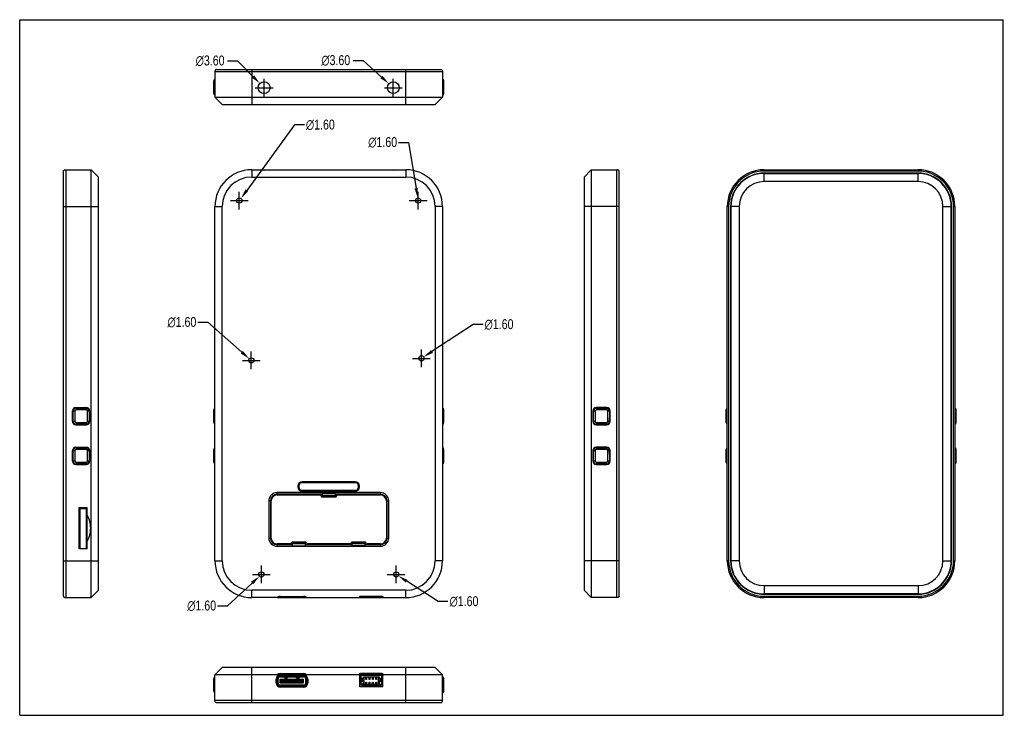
# Model space of a CAD drawing. Header units: millimetres. Extents: x 0 to 297, y 0 to 210.
import ezdxf

# ---------------------------------------------------------------- set-up
doc = ezdxf.new("R2010")
doc.units = ezdxf.units.MM
doc.header["$LTSCALE"] = 16.335
doc.header["$PDMODE"] = 3
doc.header["$PDSIZE"] = 0.3125
doc.layers.get('0').update_dxf_attribs({"linetype": 'CONTINUOUS'})
doc.layers.get('Defpoints').update_dxf_attribs({"linetype": 'CONTINUOUS'})
doc.styles.get("Standard").update_dxf_attribs({"font": 'txt', "width": 0.8})
doc.dimstyles.get("Standard").update_dxf_attribs({"dimtxt": 0.15625, "dimasz": 0.1875, "dimexe": 0.125, "dimexo": 0.0625, "dimtad": 0, "dimtih": 1, "dimtoh": 1, "dimdsep": 46, "dimtxsty": 'STANDARD', "dimblk": '_FILLED', "dimblk1": '_FILLED', "dimblk2": '_FILLED', "dimcen": 0.09, "dimazin": 2, "dimtp": 0.01, "dimtm": 0.01, "dimtfac": 1, "dimtofl": 0, "dimtmove": 0, "dimatfit": 3, "dimldrblk": '_FILLED', "dimfxl": 1, "dimtolj": 1, "dimarcsym": 0})

# ---------------------------------------------------------------- blocks, each defined once
blk = doc.blocks.new('_FILLED')
at = {"color": 0, "linetype": 'ByBlock'}
blk.add_solid([(0, 0), (-1, 0.167), (-1, -0.167)], dxfattribs=at)
blk = doc.blocks.new('*D2')
at = {"color": 3, "lineweight": -2}
for p, q in [((62.72, 197.58), (65.72, 197.58)), ((65.72, 197.58), (70.43, 192.87)), ((73.82, 186.8), (73.82, 192.15)), ((71.15, 189.47), (76.49, 189.47))]:
    blk.add_line(p, q, dxfattribs=at)
at = {"layer": 'Defpoints', "color": 0}
for p in [(72.55, 190.75), (75.09, 188.2)]:
    blk.add_point(p, dxfattribs=at)
at = {"color": 3, "lineweight": -2, "xscale": 3, "yscale": 3, "zscale": 3, "rotation": 314.9658175143572}
blk.add_blockref('_FILLED', (72.55, 190.75), dxfattribs=at)
at = {"color": 3, "insert": (57.5, 197.58), "char_height": 3, "attachment_point": 5}
blk.add_mtext('\\A1;∅3.60', dxfattribs=at)
blk = doc.blocks.new('*D3')
at = {"color": 3, "lineweight": -2}
for p, q in [((100.67, 197.69), (103.67, 197.69)), ((103.67, 197.69), (109.25, 192.68)), ((112.82, 186.8), (112.82, 192.15)), ((110.15, 189.47), (115.49, 189.47))]:
    blk.add_line(p, q, dxfattribs=at)
at = {"layer": 'Defpoints', "color": 0}
for p in [(111.48, 190.68), (114.16, 188.27)]:
    blk.add_point(p, dxfattribs=at)
at = {"color": 3, "lineweight": -2, "xscale": 3, "yscale": 3, "zscale": 3, "rotation": 318.079655481341}
blk.add_blockref('_FILLED', (111.48, 190.68), dxfattribs=at)
at = {"color": 3, "insert": (95.44, 197.69), "char_height": 3, "attachment_point": 5}
blk.add_mtext('\\A1;∅3.60', dxfattribs=at)
blk = doc.blocks.new('*D4')
at = {"color": 3, "lineweight": -2}
for p, q in [((82.96, 178.24), (68.56, 158.47)), ((85.96, 178.24), (82.96, 178.24)), ((66.32, 152.72), (66.32, 158.07)), ((63.65, 155.4), (68.99, 155.4))]:
    blk.add_line(p, q, dxfattribs=at)
at = {"layer": 'Defpoints', "color": 0}
for p in [(65.85, 154.75), (66.79, 156.04)]:
    blk.add_point(p, dxfattribs=at)
at = {"color": 3, "lineweight": -2, "xscale": 3, "yscale": 3, "zscale": 3, "rotation": 233.9258901553688}
blk.add_blockref('_FILLED', (66.79, 156.04), dxfattribs=at)
at = {"color": 3, "insert": (90.79, 178.24), "char_height": 3, "attachment_point": 5}
blk.add_mtext('\\A1;∅1.60', dxfattribs=at)
blk = doc.blocks.new('*D5')
at = {"color": 3, "lineweight": -2}
for p, q in [((114.43, 172.96), (117.43, 172.96)), ((117.43, 172.96), (119.7, 159.15)), ((120.32, 152.72), (120.32, 158.07)), ((117.65, 155.4), (122.99, 155.4))]:
    blk.add_line(p, q, dxfattribs=at)
at = {"layer": 'Defpoints', "color": 0}
for p in [(120.19, 156.18), (120.45, 154.61)]:
    blk.add_point(p, dxfattribs=at)
at = {"color": 3, "lineweight": -2, "xscale": 3, "yscale": 3, "zscale": 3, "rotation": 279.3431122886977}
blk.add_blockref('_FILLED', (120.19, 156.18), dxfattribs=at)
at = {"color": 3, "insert": (109.6, 172.96), "char_height": 3, "attachment_point": 5}
blk.add_mtext('\\A1;∅1.60', dxfattribs=at)
blk = doc.blocks.new('*D6')
at = {"color": 3, "lineweight": -2}
for p, q in [((136.92, 117.99), (124.49, 109.83)), ((139.92, 117.99), (136.92, 117.99)), ((121.32, 105.07), (121.32, 110.41)), ((118.65, 107.74), (123.99, 107.74))]:
    blk.add_line(p, q, dxfattribs=at)
at = {"layer": 'Defpoints', "color": 0}
for p in [(120.65, 107.3), (121.99, 108.18)]:
    blk.add_point(p, dxfattribs=at)
at = {"color": 3, "lineweight": -2, "xscale": 3, "yscale": 3, "zscale": 3, "rotation": 213.3175103337225}
blk.add_blockref('_FILLED', (121.99, 108.18), dxfattribs=at)
at = {"color": 3, "insert": (144.74, 117.99), "char_height": 3, "attachment_point": 5}
blk.add_mtext('\\A1;∅1.60', dxfattribs=at)
blk = doc.blocks.new('*D7')
at = {"color": 3, "lineweight": -2}
for p, q in [((53.79, 118.66), (56.79, 118.66)), ((56.79, 118.66), (67.06, 109.63)), ((67.25, 107.13), (72.59, 107.13)), ((69.92, 104.45), (69.92, 109.8))]:
    blk.add_line(p, q, dxfattribs=at)
at = {"layer": 'Defpoints', "color": 0}
for p in [(69.32, 107.65), (70.52, 106.6)]:
    blk.add_point(p, dxfattribs=at)
at = {"color": 3, "lineweight": -2, "xscale": 3, "yscale": 3, "zscale": 3, "rotation": 318.6932172001994}
blk.add_blockref('_FILLED', (69.32, 107.65), dxfattribs=at)
at = {"color": 3, "insert": (48.97, 118.66), "char_height": 3, "attachment_point": 5}
blk.add_mtext('\\A1;∅1.60', dxfattribs=at)
blk = doc.blocks.new('*D8')
at = {"color": 3, "lineweight": -2}
for p, q in [((113.67, 39.85), (113.67, 45.2)), ((111, 42.53), (116.34, 42.53)), ((126.32, 34.36), (116.86, 40.47)), ((129.32, 34.36), (126.32, 34.36))]:
    blk.add_line(p, q, dxfattribs=at)
at = {"layer": 'Defpoints', "color": 0}
for p in [(113, 42.96), (114.34, 42.09)]:
    blk.add_point(p, dxfattribs=at)
at = {"color": 3, "lineweight": -2, "xscale": 3, "yscale": 3, "zscale": 3, "rotation": 147.1561053110643}
blk.add_blockref('_FILLED', (114.34, 42.09), dxfattribs=at)
at = {"color": 3, "insert": (134.15, 34.36), "char_height": 3, "attachment_point": 5}
blk.add_mtext('\\A1;∅1.60', dxfattribs=at)
blk = doc.blocks.new('*D9')
at = {"color": 3, "lineweight": -2}
for p, q in [((72.97, 39.85), (72.97, 45.2)), ((70.3, 42.53), (75.64, 42.53)), ((62.77, 33.05), (70.19, 39.94)), ((59.77, 33.05), (62.77, 33.05))]:
    blk.add_line(p, q, dxfattribs=at)
at = {"layer": 'Defpoints', "color": 0}
for p in [(72.38, 41.98), (73.56, 43.07)]:
    blk.add_point(p, dxfattribs=at)
at = {"color": 3, "lineweight": -2, "xscale": 3, "yscale": 3, "zscale": 3, "rotation": 42.90157996319874}
blk.add_blockref('_FILLED', (72.38, 41.98), dxfattribs=at)
at = {"color": 3, "insert": (54.94, 33.05), "char_height": 3, "attachment_point": 5}
blk.add_mtext('\\A1;∅1.60', dxfattribs=at)

msp = doc.modelspace()

# ---------------------------------------------------------------- linework, layer by layer
at = {"color": 7, "linetype": 'Continuous'}
for p, q in [((0, 0), (0, 210)), ((0, 210), (297, 210)), ((297, 0), (297, 210)), ((58.969, 194.273), (58.969, 186.573)), ((127.669, 194.273), (58.969, 194.273)), ((59.369, 194.973), (127.269, 194.973)), ((70.069, 194.974), (70.069, 184.373)), ((116.569, 184.373), (116.569, 194.974)), ((127.669, 194.273), (127.669, 186.573)), ((58.619, 187.702), (58.619, 191.545)), ((58.969, 191.123), (58.619, 191.123)), ((128.019, 191.123), (127.669, 191.123)), ((128.019, 187.702), (128.019, 191.545)), ((58.619, 188.123), (58.969, 188.123)), ((127.669, 188.123), (128.019, 188.123)), ((58.969, 186.573), (61.169, 184.373)), ((58.969, 186.573), (73.051, 186.573)), ((61.169, 184.373), (125.469, 184.373)), ((74.587, 186.573), (112.051, 186.573)), ((113.587, 186.573), (127.669, 186.573)), ((127.669, 186.573), (125.469, 184.373)), ((13.188, 35.951), (13.188, 164.301)), ((13.888, 164.701), (13.888, 35.551)), ((13.888, 164.701), (21.588, 164.701)), ((21.588, 35.551), (21.588, 164.701)), ((21.588, 164.701), (23.788, 162.501)), ((70.069, 164.701), (70.069, 162.501)), ((70.069, 164.701), (73.051, 164.701)), ((73.059, 164.701), (112.051, 164.701)), ((112.059, 164.701), (116.569, 164.701)), ((116.569, 164.701), (116.569, 162.501)), ((172.598, 164.701), (170.398, 162.501)), ((172.598, 164.701), (172.598, 35.551)), ((172.598, 164.701), (180.298, 164.701)), ((180.298, 35.551), (180.298, 164.701)), ((180.998, 35.951), (180.998, 164.301)), ((224.765, 164.302), (224.765, 164.702)), ((224.765, 164.701), (271.265, 164.701)), ((271.265, 164.301), (224.765, 164.301)), ((271.265, 163.701), (224.765, 163.701)), ((224.765, 161.101), (224.765, 163.606)), ((271.265, 163.606), (224.765, 163.606)), ((224.765, 163.601), (271.265, 163.601)), ((271.265, 164.302), (271.265, 164.702)), ((271.265, 161.101), (271.265, 163.606)), ((23.788, 37.751), (23.788, 162.501)), ((70.069, 162.501), (116.569, 162.501)), ((170.398, 162.501), (170.398, 37.751)), ((271.265, 161.101), (224.765, 161.101)), ((13.188, 153.601), (23.788, 153.601)), ((58.969, 46.651), (58.969, 153.601)), ((58.969, 153.601), (61.169, 153.601)), ((61.169, 46.651), (61.169, 153.601)), ((125.469, 153.601), (125.469, 46.651)), ((127.669, 153.601), (125.469, 153.601)), ((127.669, 153.601), (127.669, 46.651)), ((180.999, 153.601), (170.398, 153.601)), ((213.665, 46.651), (213.665, 153.601)), ((214.065, 153.601), (213.665, 153.601)), ((214.065, 153.601), (214.065, 46.651)), ((214.665, 153.601), (214.665, 46.651)), ((214.761, 153.601), (214.761, 46.651)), ((217.265, 153.601), (214.761, 153.601)), ((214.765, 46.651), (214.765, 153.601)), ((217.265, 153.601), (217.265, 46.651)), ((278.765, 46.651), (278.765, 153.601)), ((278.765, 153.601), (281.27, 153.601)), ((281.265, 153.601), (281.265, 46.651)), ((281.27, 46.651), (281.27, 153.601)), ((281.365, 46.651), (281.365, 153.601)), ((281.965, 46.651), (281.965, 153.601)), ((281.965, 153.601), (282.366, 153.601)), ((282.365, 153.601), (282.365, 46.651)), ((16.938, 92.901), (20.138, 92.901)), ((18.438, 92.775), (17.038, 92.775)), ((17.038, 92.775), (17.038, 92.223)), ((17.038, 92.723), (20.038, 92.723)), ((20.038, 92.223), (17.038, 92.223)), ((17.138, 92.775), (17.138, 92.901)), ((18.138, 92.901), (18.138, 92.775)), ((18.438, 92.775), (18.438, 92.901)), ((18.438, 92.782), (19.938, 92.782)), ((19.938, 92.901), (19.938, 92.782)), ((20.038, 92.801), (19.938, 92.801)), ((20.038, 92.223), (20.038, 92.801)), ((58.619, 88.38), (58.619, 92.223)), ((128.019, 88.38), (128.019, 92.223)), ((177.248, 92.901), (174.048, 92.901)), ((174.148, 92.801), (174.248, 92.801)), ((174.148, 92.801), (174.148, 92.223)), ((174.148, 92.723), (177.148, 92.723)), ((177.148, 92.223), (174.148, 92.223)), ((174.248, 92.782), (174.248, 92.901)), ((175.748, 92.782), (174.248, 92.782)), ((175.748, 92.775), (175.748, 92.901)), ((175.748, 92.775), (177.148, 92.775)), ((176.048, 92.901), (176.048, 92.775)), ((177.048, 92.775), (177.048, 92.901)), ((177.148, 92.223), (177.148, 92.775)), ((213.315, 88.38), (213.315, 92.223)), ((282.715, 88.38), (282.715, 92.223)), ((15.938, 88.701), (15.938, 91.901)), ((16.049, 89.801), (16.064, 89.801)), ((16.049, 88.272), (16.049, 89.801)), ((16.064, 89.301), (16.049, 89.301)), ((16.617, 91.801), (16.064, 91.801)), ((16.064, 89.301), (16.064, 91.801)), ((16.117, 88.801), (16.117, 91.801)), ((16.617, 91.801), (16.617, 88.801)), ((21.038, 91.801), (20.459, 91.801)), ((20.459, 88.801), (20.459, 91.801)), ((20.959, 91.801), (20.959, 88.801)), ((21.038, 88.801), (21.038, 91.801)), ((21.138, 91.901), (21.138, 88.701)), ((58.969, 91.801), (58.619, 91.801)), ((128.019, 91.801), (127.669, 91.801)), ((173.048, 91.901), (173.048, 88.701)), ((173.727, 91.801), (173.148, 91.801)), ((173.148, 91.801), (173.148, 88.801)), ((173.227, 88.801), (173.227, 91.801)), ((173.727, 91.801), (173.727, 88.801)), ((178.122, 91.801), (177.57, 91.801)), ((177.57, 88.801), (177.57, 91.801)), ((178.069, 91.801), (178.069, 88.801)), ((178.122, 91.801), (178.122, 89.801)), ((178.138, 89.801), (178.122, 89.801)), ((178.138, 88.272), (178.138, 89.801)), ((178.248, 88.701), (178.248, 91.901)), ((213.665, 91.801), (213.315, 91.801)), ((282.715, 91.801), (282.365, 91.801)), ((16.064, 88.801), (16.617, 88.801)), ((16.064, 88.801), (16.064, 88.241)), ((16.738, 87.733), (16.738, 87.875)), ((16.938, 87.701), (20.138, 87.701)), ((17.038, 88.38), (20.038, 88.38)), ((17.038, 88.38), (17.038, 87.828)), ((20.038, 87.88), (17.038, 87.88)), ((18.438, 87.828), (17.038, 87.828)), ((17.138, 87.701), (17.138, 87.828)), ((18.138, 87.828), (18.138, 87.701)), ((18.438, 87.828), (18.438, 87.701)), ((18.438, 87.821), (19.938, 87.821)), ((19.938, 87.821), (19.938, 87.701)), ((20.038, 87.801), (19.938, 87.801)), ((20.038, 87.801), (20.038, 88.38)), ((20.459, 88.801), (21.038, 88.801)), ((58.619, 88.801), (58.969, 88.801)), ((127.669, 88.801), (128.019, 88.801)), ((173.148, 88.801), (173.727, 88.801)), ((174.048, 87.701), (177.248, 87.701)), ((174.148, 88.38), (177.148, 88.38)), ((174.148, 88.38), (174.148, 87.801)), ((177.148, 87.88), (174.148, 87.88)), ((174.148, 87.801), (174.248, 87.801)), ((175.748, 87.821), (174.248, 87.821)), ((174.248, 87.701), (174.248, 87.821)), ((175.748, 87.828), (177.148, 87.828)), ((175.748, 87.701), (175.748, 87.828)), ((176.048, 87.828), (176.048, 87.701)), ((177.048, 87.701), (177.048, 87.828)), ((177.148, 87.828), (177.148, 88.38)), ((177.448, 87.875), (177.448, 87.733)), ((177.57, 88.801), (178.122, 88.801)), ((178.122, 88.241), (178.122, 88.801)), ((213.315, 88.801), (213.665, 88.801)), ((282.365, 88.801), (282.715, 88.801)), ((16.049, 80.331), (16.049, 78.801)), ((16.064, 80.362), (16.064, 79.801)), ((16.738, 80.728), (16.738, 80.87)), ((16.938, 80.901), (20.138, 80.901)), ((18.438, 80.775), (17.038, 80.775)), ((17.038, 80.775), (17.038, 80.223)), ((17.038, 80.723), (20.038, 80.723)), ((20.038, 80.223), (17.038, 80.223)), ((17.138, 80.775), (17.138, 80.901)), ((18.138, 80.901), (18.138, 80.775)), ((18.438, 80.775), (18.438, 80.901)), ((18.438, 80.782), (19.938, 80.782)), ((19.938, 80.901), (19.938, 80.782)), ((20.038, 80.801), (19.938, 80.801)), ((20.038, 80.223), (20.038, 80.801)), ((58.619, 76.38), (58.619, 80.223)), ((128.019, 76.38), (128.019, 80.223)), ((177.248, 80.901), (174.048, 80.901)), ((174.148, 80.801), (174.248, 80.801)), ((174.148, 80.801), (174.148, 80.223)), ((174.148, 80.723), (177.148, 80.723)), ((177.148, 80.223), (174.148, 80.223)), ((174.248, 80.782), (174.248, 80.901)), ((175.748, 80.782), (174.248, 80.782)), ((175.748, 80.775), (175.748, 80.901)), ((175.748, 80.775), (177.148, 80.775)), ((176.048, 80.901), (176.048, 80.775)), ((177.048, 80.775), (177.048, 80.901)), ((177.148, 80.223), (177.148, 80.775)), ((177.448, 80.87), (177.448, 80.728)), ((178.122, 79.801), (178.122, 80.362)), ((178.138, 78.801), (178.138, 80.331)), ((213.315, 76.38), (213.315, 80.223)), ((282.715, 76.38), (282.715, 80.223)), ((15.938, 76.701), (15.938, 79.901)), ((16.049, 78.801), (16.064, 78.801)), ((16.617, 79.801), (16.064, 79.801)), ((16.064, 76.801), (16.064, 78.801)), ((16.117, 76.801), (16.117, 79.801)), ((16.617, 79.801), (16.617, 76.801)), ((21.038, 79.801), (20.459, 79.801)), ((20.459, 76.801), (20.459, 79.801)), ((20.959, 79.801), (20.959, 76.801)), ((21.138, 79.955), (21.018, 79.955)), ((21.038, 76.801), (21.038, 79.801)), ((21.138, 79.901), (21.138, 76.701)), ((58.969, 79.801), (58.619, 79.801)), ((128.019, 79.801), (127.669, 79.801)), ((173.048, 79.955), (173.169, 79.955)), ((173.048, 79.901), (173.048, 76.701)), ((173.727, 79.801), (173.148, 79.801)), ((173.148, 79.801), (173.148, 76.801)), ((173.227, 76.801), (173.227, 79.801)), ((173.727, 79.801), (173.727, 76.801)), ((178.122, 79.801), (177.57, 79.801)), ((177.57, 76.801), (177.57, 79.801)), ((178.069, 79.801), (178.069, 76.801)), ((178.122, 79.301), (178.138, 79.301)), ((178.122, 79.301), (178.122, 76.801)), ((178.138, 78.801), (178.122, 78.801)), ((178.248, 76.701), (178.248, 79.901)), ((213.665, 79.801), (213.315, 79.801)), ((282.715, 79.801), (282.365, 79.801)), ((16.064, 76.801), (16.617, 76.801)), ((16.938, 75.701), (20.138, 75.701)), ((17.038, 76.38), (20.038, 76.38)), ((17.038, 76.38), (17.038, 75.828)), ((20.038, 75.88), (17.038, 75.88)), ((18.438, 75.828), (17.038, 75.828)), ((17.138, 75.701), (17.138, 75.828)), ((18.138, 75.828), (18.138, 75.701)), ((18.438, 75.828), (18.438, 75.701)), ((18.438, 75.821), (19.938, 75.821)), ((19.938, 75.821), (19.938, 75.701)), ((20.038, 75.801), (19.938, 75.801)), ((20.038, 75.801), (20.038, 76.38)), ((20.459, 76.801), (21.038, 76.801)), ((58.619, 76.801), (58.969, 76.801)), ((127.669, 76.801), (128.019, 76.801)), ((173.148, 76.801), (173.727, 76.801)), ((174.048, 75.701), (177.248, 75.701)), ((174.148, 76.38), (177.148, 76.38)), ((174.148, 76.38), (174.148, 75.801)), ((177.148, 75.88), (174.148, 75.88)), ((174.148, 75.801), (174.248, 75.801)), ((175.748, 75.821), (174.248, 75.821)), ((174.248, 75.701), (174.248, 75.821)), ((175.748, 75.828), (177.148, 75.828)), ((175.748, 75.701), (175.748, 75.828)), ((176.048, 75.828), (176.048, 75.701)), ((177.048, 75.701), (177.048, 75.828)), ((177.148, 75.828), (177.148, 76.38)), ((177.57, 76.801), (178.122, 76.801)), ((213.315, 76.801), (213.665, 76.801)), ((282.365, 76.801), (282.715, 76.801)), ((84.319, 69.226), (84.019, 69.226)), ((84.019, 69.226), (84.019, 68.926)), ((84.319, 68.926), (84.019, 68.926)), ((84.319, 69.226), (84.319, 68.926)), ((101.319, 70.526), (85.319, 70.526)), ((85.319, 70.226), (85.319, 70.526)), ((101.319, 70.226), (85.319, 70.226)), ((101.319, 70.226), (101.319, 70.526)), ((102.319, 69.226), (102.619, 69.226)), ((102.319, 68.926), (102.319, 69.226)), ((102.319, 68.926), (102.619, 68.926)), ((102.619, 68.926), (102.619, 69.226)), ((108.919, 67.226), (77.719, 67.226)), ((77.719, 66.726), (77.719, 67.226)), ((91.319, 66.726), (77.719, 66.726)), ((91.319, 66.627), (77.719, 66.627)), ((77.719, 66.526), (90.769, 66.526)), ((79.319, 66.627), (79.319, 66.726)), ((85.319, 67.926), (101.319, 67.926)), ((85.319, 67.926), (85.319, 67.626)), ((85.319, 67.626), (101.319, 67.626)), ((91.019, 66.276), (91.019, 66.176)), ((91.269, 65.926), (95.369, 65.926)), ((91.319, 66.993), (95.319, 66.993)), ((91.319, 66.993), (91.319, 66.226)), ((91.319, 66.371), (95.319, 66.371)), ((95.319, 66.226), (91.319, 66.226)), ((95.319, 66.226), (95.319, 66.993)), ((108.919, 66.726), (95.319, 66.726)), ((108.919, 66.627), (95.319, 66.627)), ((95.619, 66.176), (95.619, 66.276)), ((95.869, 66.526), (108.919, 66.526)), ((101.319, 67.926), (101.319, 67.626)), ((107.319, 66.627), (107.319, 66.726)), ((108.919, 66.726), (108.919, 67.226)), ((17.938, 62.729), (20.338, 62.729)), ((17.938, 50.229), (17.938, 62.729)), ((18.138, 62.729), (18.138, 50.229)), ((18.138, 62.429), (20.138, 62.429)), ((20.138, 50.229), (20.138, 62.429)), ((20.338, 50.229), (20.338, 62.729)), ((75.719, 64.726), (75.219, 64.726)), ((75.219, 64.726), (75.219, 53.526)), ((75.719, 64.726), (75.719, 53.526)), ((75.819, 64.727), (75.819, 53.527)), ((75.919, 53.526), (75.919, 64.726)), ((110.719, 64.726), (110.719, 53.526)), ((110.819, 53.527), (110.819, 64.727)), ((110.919, 64.726), (111.419, 64.726)), ((110.919, 53.526), (110.919, 64.726)), ((111.419, 53.526), (111.419, 64.726)), ((20.338, 60.343), (20.138, 60.343)), ((20.338, 60.126), (20.138, 60.126)), ((20.338, 59.426), (20.138, 59.426)), ((20.338, 55.126), (20.138, 55.126)), ((20.338, 54.426), (20.138, 54.426)), ((75.719, 53.526), (75.219, 53.526)), ((110.919, 53.526), (111.419, 53.526)), ((81.769, 51.726), (77.719, 51.726)), ((77.719, 51.627), (82.319, 51.627)), ((77.719, 51.526), (82.319, 51.526)), ((77.719, 51.526), (77.719, 51.026)), ((77.719, 51.026), (108.919, 51.026)), ((86.369, 52.226), (82.269, 52.226)), ((86.319, 51.926), (82.319, 51.926)), ((82.319, 51.926), (82.319, 51.194)), ((86.319, 51.753), (82.319, 51.753)), ((82.319, 51.194), (86.319, 51.194)), ((86.319, 51.194), (86.319, 51.926)), ((86.319, 51.627), (100.319, 51.627)), ((86.319, 51.526), (100.319, 51.526)), ((99.769, 51.726), (86.869, 51.726)), ((104.369, 52.226), (100.269, 52.226)), ((104.319, 51.926), (100.319, 51.926)), ((100.319, 51.926), (100.319, 51.194)), ((104.319, 51.753), (100.319, 51.753)), ((104.319, 51.194), (100.319, 51.194)), ((104.319, 51.194), (104.319, 51.926)), ((104.319, 51.627), (108.919, 51.627)), ((104.319, 51.526), (108.919, 51.526)), ((108.919, 51.726), (104.869, 51.726)), ((108.919, 51.526), (108.919, 51.026)), ((20.338, 50.229), (17.938, 50.229)), ((13.188, 46.651), (23.788, 46.651)), ((58.969, 46.651), (61.169, 46.651)), ((127.669, 46.651), (125.469, 46.651)), ((180.999, 46.651), (170.398, 46.651)), ((214.065, 46.651), (213.665, 46.651)), ((217.265, 46.651), (214.761, 46.651)), ((278.765, 46.651), (281.27, 46.651)), ((281.965, 46.651), (282.366, 46.651)), ((216.935, 40.504), (216.935, 40.272)), ((216.936, 40.272), (216.998, 40.272)), ((224.765, 39.151), (271.265, 39.151)), ((224.765, 39.151), (224.765, 36.647)), ((271.265, 39.151), (271.265, 36.647)), ((278.904, 40.272), (279.095, 40.272)), ((279.095, 40.272), (279.095, 40.348)), ((21.588, 35.551), (23.788, 37.751)), ((116.569, 37.751), (70.069, 37.751)), ((70.069, 35.551), (70.069, 37.751)), ((78.719, 35.903), (85.669, 35.903)), ((78.719, 35.903), (78.719, 35.551)), ((78.719, 35.844), (85.669, 35.844)), ((85.669, 35.844), (85.669, 35.903)), ((85.669, 35.551), (85.669, 35.844)), ((102.669, 35.635), (102.676, 35.688)), ((109.419, 35.893), (102.869, 35.893)), ((102.869, 35.834), (102.869, 35.893)), ((102.869, 35.834), (109.419, 35.834)), ((109.419, 35.834), (109.419, 35.893)), ((116.569, 35.551), (116.569, 37.751)), ((172.598, 35.551), (170.398, 37.751)), ((271.265, 36.651), (224.765, 36.651)), ((224.765, 36.647), (271.265, 36.647)), ((224.765, 36.551), (271.265, 36.551)), ((224.765, 35.951), (271.265, 35.951)), ((224.765, 35.951), (224.765, 35.551)), ((271.265, 35.951), (271.265, 35.551)), ((13.888, 35.551), (21.588, 35.551)), ((77.897, 35.551), (70.069, 35.551)), ((77.954, 35.551), (86.434, 35.551)), ((86.491, 35.551), (116.569, 35.551)), ((102.669, 35.551), (102.669, 35.634)), ((109.619, 35.635), (109.619, 35.551)), ((180.298, 35.551), (172.598, 35.551)), ((271.265, 35.551), (224.765, 35.551)), ((58.969, 12.24), (61.169, 14.44)), ((58.969, 4.54), (58.969, 12.24)), ((77.754, 12.24), (58.969, 12.24)), ((125.469, 14.44), (61.169, 14.44)), ((70.069, 3.839), (70.069, 14.44)), ((78.719, 12.591), (78.719, 12.25)), ((78.719, 12.591), (85.669, 12.591)), ((85.669, 12.25), (78.719, 12.25)), ((78.719, 11.95), (78.719, 11.9)), ((85.669, 11.95), (78.719, 11.95)), ((78.719, 11.9), (85.669, 11.9)), ((85.669, 12.25), (85.669, 12.591)), ((85.669, 11.9), (85.669, 11.95)), ((102.473, 12.24), (86.634, 12.24)), ((102.669, 8.59), (102.669, 12.04)), ((109.419, 12.581), (102.869, 12.581)), ((102.869, 12.24), (102.869, 12.581)), ((109.419, 12.24), (102.869, 12.24)), ((109.319, 11.99), (102.969, 11.99)), ((102.969, 11.99), (102.969, 9.29)), ((108.919, 11.99), (108.919, 12.24)), ((109.319, 9.29), (109.319, 11.99)), ((109.419, 12.24), (109.419, 12.581)), ((109.619, 8.59), (109.619, 12.017)), ((127.669, 12.24), (109.815, 12.24)), ((116.569, 3.839), (116.569, 14.44)), ((127.669, 12.24), (125.469, 14.44)), ((127.669, 4.54), (127.669, 12.24)), ((58.619, 7.268), (58.619, 11.111)), ((58.969, 10.69), (58.619, 10.69)), ((77.419, 9.79), (77.419, 10.95)), ((77.719, 10.79), (77.419, 10.79)), ((77.525, 11.44), (77.719, 11.44)), ((77.719, 8.974), (77.719, 11.771)), ((78.005, 11.65), (77.719, 11.65)), ((77.769, 10.95), (77.719, 10.95)), ((77.719, 9.79), (77.769, 9.79)), ((77.769, 9.79), (77.769, 10.95)), ((77.969, 10.95), (77.969, 9.79)), ((78.019, 10.95), (77.969, 10.95)), ((77.969, 9.79), (78.019, 9.79)), ((78.019, 9.79), (78.019, 10.95)), ((78.019, 8.79), (78.019, 9.077)), ((78.644, 9.82), (78.644, 10.92)), ((78.644, 10.92), (85.744, 10.92)), ((78.644, 9.82), (85.744, 9.82)), ((78.719, 11.7), (78.719, 11.65)), ((85.669, 11.7), (78.719, 11.7)), ((78.719, 11.65), (85.669, 11.65)), ((78.719, 9.09), (78.719, 9.04)), ((85.669, 9.09), (78.719, 9.09)), ((78.719, 9.04), (85.669, 9.04)), ((78.844, 10.72), (78.844, 10.02)), ((78.844, 10.72), (85.544, 10.72)), ((78.844, 10.02), (85.544, 10.02)), ((78.944, 10.92), (78.944, 10.72)), ((79.144, 10.72), (78.944, 10.92)), ((78.944, 10.02), (78.944, 9.82)), ((78.944, 9.82), (79.144, 10.02)), ((79.058, 10.72), (79.065, 10.704)), ((79.065, 10.036), (79.058, 10.02)), ((79.065, 10.704), (79.065, 10.036)), ((79.065, 10.704), (79.344, 10.592)), ((79.344, 10.147), (79.065, 10.036)), ((79.344, 10.52), (79.344, 10.72)), ((79.344, 10.52), (85.044, 10.52)), ((79.344, 10.02), (79.344, 10.22)), ((79.344, 10.22), (85.044, 10.22)), ((79.394, 10.72), (79.394, 10.62)), ((79.394, 10.62), (79.694, 10.62)), ((79.394, 10.12), (79.394, 10.02)), ((79.694, 10.12), (79.394, 10.12)), ((79.525, 10.22), (79.525, 10.52)), ((79.694, 10.72), (79.694, 10.62)), ((79.694, 10.02), (79.694, 10.12)), ((79.744, 10.72), (79.744, 10.52)), ((79.744, 10.22), (79.744, 10.02)), ((79.81, 11.638), (80.026, 11.327)), ((80.978, 11.638), (79.81, 11.638)), ((80.026, 11.327), (80.762, 11.327)), ((80.726, 11.302), (80.062, 11.302)), ((80.762, 11.327), (80.978, 11.638)), ((80.794, 10.52), (80.794, 10.72)), ((80.794, 10.02), (80.794, 10.22)), ((80.844, 10.72), (80.844, 10.62)), ((80.844, 10.62), (81.144, 10.62)), ((80.844, 10.12), (80.844, 10.02)), ((81.144, 10.12), (80.844, 10.12)), ((81.144, 10.72), (81.144, 10.62)), ((81.144, 10.02), (81.144, 10.12)), ((81.194, 10.72), (81.194, 10.52)), ((81.194, 10.22), (81.194, 10.02)), ((81.244, 10.52), (81.244, 10.72)), ((81.244, 10.02), (81.244, 10.22)), ((81.294, 10.72), (81.294, 10.62)), ((81.294, 10.62), (81.594, 10.62)), ((81.294, 10.12), (81.294, 10.02)), ((81.594, 10.12), (81.294, 10.12)), ((81.594, 10.72), (81.594, 10.62)), ((81.594, 10.02), (81.594, 10.12)), ((81.644, 10.72), (81.644, 10.52)), ((81.644, 10.22), (81.644, 10.02)), ((81.694, 10.52), (81.694, 10.72)), ((81.694, 10.02), (81.694, 10.22)), ((81.744, 10.72), (81.744, 10.62)), ((81.744, 10.62), (82.044, 10.62)), ((81.744, 10.12), (81.744, 10.02)), ((82.044, 10.12), (81.744, 10.12)), ((82.044, 10.72), (82.044, 10.62)), ((82.044, 10.02), (82.044, 10.12)), ((82.094, 10.72), (82.094, 10.52)), ((82.094, 10.22), (82.094, 10.02)), ((82.294, 10.52), (82.294, 10.72)), ((82.294, 10.02), (82.294, 10.22)), ((82.344, 10.72), (82.344, 10.62)), ((82.644, 10.62), (82.344, 10.62)), ((82.344, 10.12), (82.344, 10.02)), ((82.644, 10.12), (82.344, 10.12)), ((82.644, 10.72), (82.644, 10.62)), ((82.644, 10.02), (82.644, 10.12)), ((82.694, 10.72), (82.694, 10.52)), ((82.694, 10.22), (82.694, 10.02)), ((82.744, 10.52), (82.744, 10.72)), ((82.744, 10.02), (82.744, 10.22)), ((82.794, 10.72), (82.794, 10.62)), ((83.094, 10.62), (82.794, 10.62)), ((82.794, 10.12), (82.794, 10.02)), ((83.094, 10.12), (82.794, 10.12)), ((83.094, 10.72), (83.094, 10.62)), ((83.094, 10.02), (83.094, 10.12)), ((83.144, 10.72), (83.144, 10.52)), ((83.144, 10.22), (83.144, 10.02)), ((83.194, 10.52), (83.194, 10.72)), ((83.194, 10.02), (83.194, 10.22)), ((83.244, 10.72), (83.244, 10.62)), ((83.544, 10.62), (83.244, 10.62)), ((83.244, 10.12), (83.244, 10.02)), ((83.544, 10.12), (83.244, 10.12)), ((83.41, 11.638), (83.626, 11.327)), ((84.578, 11.638), (83.41, 11.638)), ((83.544, 10.72), (83.544, 10.62)), ((83.544, 10.02), (83.544, 10.12)), ((83.594, 10.72), (83.594, 10.52)), ((83.594, 10.22), (83.594, 10.02)), ((83.626, 11.327), (84.362, 11.327)), ((84.326, 11.302), (83.662, 11.302)), ((84.362, 11.327), (84.578, 11.638)), ((84.644, 10.52), (84.644, 10.72)), ((84.644, 10.02), (84.644, 10.22)), ((84.694, 10.72), (84.694, 10.62)), ((84.994, 10.62), (84.694, 10.62)), ((84.694, 10.12), (84.694, 10.02)), ((84.994, 10.12), (84.694, 10.12)), ((84.863, 10.22), (84.863, 10.52)), ((84.994, 10.72), (84.994, 10.62)), ((84.994, 10.02), (84.994, 10.12)), ((85.044, 10.72), (85.044, 10.52)), ((85.323, 10.704), (85.044, 10.592)), ((85.044, 10.02), (85.044, 10.22)), ((85.044, 10.147), (85.323, 10.036)), ((85.244, 10.72), (85.444, 10.92)), ((85.444, 9.82), (85.244, 10.02)), ((85.33, 10.72), (85.323, 10.704)), ((85.323, 10.704), (85.323, 10.036)), ((85.323, 10.036), (85.33, 10.02)), ((85.444, 10.92), (85.444, 10.72)), ((85.444, 10.02), (85.444, 9.82)), ((85.544, 10.72), (85.544, 10.02)), ((85.669, 11.65), (85.669, 11.7)), ((85.669, 9.04), (85.669, 9.09)), ((85.744, 9.82), (85.744, 10.92)), ((86.369, 10.95), (86.369, 9.79)), ((86.419, 10.95), (86.369, 10.95)), ((86.369, 9.79), (86.419, 9.79)), ((86.369, 8.79), (86.369, 9.077)), ((86.669, 11.65), (86.383, 11.65)), ((86.419, 9.79), (86.419, 10.95)), ((86.619, 10.95), (86.619, 9.79)), ((86.669, 10.95), (86.619, 10.95)), ((86.619, 9.79), (86.669, 9.79)), ((86.669, 8.974), (86.669, 11.65)), ((86.669, 11.44), (86.863, 11.44)), ((86.669, 11.39), (86.819, 11.39)), ((86.819, 11.39), (86.819, 11.44)), ((86.969, 10.95), (86.969, 9.79)), ((102.669, 11.44), (102.969, 11.44)), ((103.269, 9.29), (102.969, 9.29)), ((103.269, 11.205), (103.769, 11.205)), ((103.419, 11.055), (103.269, 11.205)), ((103.269, 10.235), (103.269, 11.205)), ((103.419, 10.385), (103.269, 10.235)), ((103.769, 10.235), (103.269, 10.235)), ((103.469, 9.44), (103.269, 9.44)), ((103.269, 9.44), (103.269, 8.79)), ((103.919, 11.055), (103.419, 11.055)), ((103.419, 11.055), (103.419, 10.385)), ((103.419, 10.385), (103.919, 10.385)), ((103.469, 8.79), (103.469, 9.44)), ((103.769, 11.665), (108.519, 11.665)), ((103.769, 11.665), (103.919, 11.515)), ((103.769, 11.205), (103.769, 11.665)), ((103.769, 11.205), (103.919, 11.055)), ((103.919, 10.385), (103.769, 10.235)), ((103.769, 9.215), (103.769, 10.235)), ((103.919, 9.365), (103.769, 9.215)), ((108.519, 9.215), (103.769, 9.215)), ((108.369, 11.515), (103.919, 11.515)), ((103.919, 11.515), (103.919, 9.365)), ((103.919, 9.365), (108.369, 9.365)), ((104.544, 11.34), (104.744, 11.34)), ((104.544, 10.84), (104.544, 11.34)), ((104.544, 11.34), (104.597, 11.167)), ((104.597, 11.013), (104.544, 10.84)), ((104.744, 10.84), (104.544, 10.84)), ((104.544, 9.965), (104.744, 9.965)), ((104.597, 9.912), (104.544, 9.965)), ((104.544, 9.615), (104.544, 9.965)), ((104.597, 9.668), (104.544, 9.615)), ((104.744, 9.615), (104.544, 9.615)), ((104.691, 11.167), (104.597, 11.167)), ((104.597, 11.167), (104.597, 11.013)), ((104.597, 11.013), (104.691, 11.013)), ((104.691, 9.912), (104.597, 9.912)), ((104.597, 9.912), (104.597, 9.668)), ((104.597, 9.668), (104.691, 9.668)), ((104.691, 11.167), (104.744, 11.34)), ((104.691, 11.013), (104.691, 11.167)), ((104.744, 10.84), (104.691, 11.013)), ((104.744, 9.965), (104.691, 9.912)), ((104.691, 9.668), (104.691, 9.912)), ((104.744, 9.615), (104.691, 9.668)), ((104.744, 11.34), (104.744, 10.84)), ((104.744, 9.965), (104.744, 9.615)), ((105.544, 11.34), (105.744, 11.34)), ((105.544, 10.84), (105.544, 11.34)), ((105.544, 11.34), (105.597, 11.167)), ((105.597, 11.013), (105.544, 10.84)), ((105.744, 10.84), (105.544, 10.84)), ((105.544, 9.965), (105.744, 9.965)), ((105.597, 9.912), (105.544, 9.965)), ((105.544, 9.615), (105.544, 9.965)), ((105.597, 9.668), (105.544, 9.615)), ((105.744, 9.615), (105.544, 9.615)), ((105.691, 11.167), (105.597, 11.167)), ((105.597, 11.167), (105.597, 11.013)), ((105.597, 11.013), (105.691, 11.013)), ((105.691, 9.912), (105.597, 9.912)), ((105.597, 9.912), (105.597, 9.668)), ((105.597, 9.668), (105.691, 9.668)), ((105.691, 11.167), (105.744, 11.34)), ((105.691, 11.013), (105.691, 11.167)), ((105.744, 10.84), (105.691, 11.013)), ((105.744, 9.965), (105.691, 9.912)), ((105.691, 9.668), (105.691, 9.912)), ((105.744, 9.615), (105.691, 9.668)), ((105.744, 11.34), (105.744, 10.84)), ((105.744, 9.965), (105.744, 9.615)), ((106.544, 11.34), (106.744, 11.34)), ((106.544, 10.84), (106.544, 11.34)), ((106.544, 11.34), (106.597, 11.167)), ((106.597, 11.013), (106.544, 10.84)), ((106.744, 10.84), (106.544, 10.84)), ((106.544, 9.965), (106.744, 9.965)), ((106.597, 9.912), (106.544, 9.965)), ((106.544, 9.615), (106.544, 9.965)), ((106.597, 9.668), (106.544, 9.615)), ((106.744, 9.615), (106.544, 9.615)), ((106.691, 11.167), (106.597, 11.167)), ((106.597, 11.167), (106.597, 11.013)), ((106.597, 11.013), (106.691, 11.013)), ((106.691, 9.912), (106.597, 9.912)), ((106.597, 9.912), (106.597, 9.668)), ((106.597, 9.668), (106.691, 9.668)), ((106.691, 11.167), (106.744, 11.34)), ((106.691, 11.013), (106.691, 11.167)), ((106.744, 10.84), (106.691, 11.013)), ((106.744, 9.965), (106.691, 9.912)), ((106.691, 9.668), (106.691, 9.912)), ((106.744, 9.615), (106.691, 9.668)), ((106.744, 11.34), (106.744, 10.84)), ((106.744, 9.965), (106.744, 9.615)), ((107.544, 11.34), (107.744, 11.34)), ((107.544, 10.84), (107.544, 11.34)), ((107.544, 11.34), (107.597, 11.167)), ((107.597, 11.013), (107.544, 10.84)), ((107.744, 10.84), (107.544, 10.84)), ((107.544, 9.965), (107.744, 9.965)), ((107.597, 9.912), (107.544, 9.965)), ((107.544, 9.615), (107.544, 9.965)), ((107.597, 9.668), (107.544, 9.615)), ((107.744, 9.615), (107.544, 9.615)), ((107.691, 11.167), (107.597, 11.167)), ((107.597, 11.167), (107.597, 11.013)), ((107.597, 11.013), (107.691, 11.013)), ((107.691, 9.912), (107.597, 9.912)), ((107.597, 9.912), (107.597, 9.668)), ((107.597, 9.668), (107.691, 9.668)), ((107.691, 11.167), (107.744, 11.34)), ((107.691, 11.013), (107.691, 11.167)), ((107.744, 10.84), (107.691, 11.013)), ((107.744, 9.965), (107.691, 9.912)), ((107.691, 9.668), (107.691, 9.912)), ((107.744, 9.615), (107.691, 9.668)), ((107.744, 11.34), (107.744, 10.84)), ((107.744, 9.965), (107.744, 9.615)), ((108.519, 11.665), (108.369, 11.515)), ((108.369, 9.365), (108.369, 11.515)), ((108.369, 11.055), (108.519, 11.205)), ((108.869, 11.055), (108.369, 11.055)), ((108.369, 10.385), (108.869, 10.385)), ((108.519, 10.235), (108.369, 10.385)), ((108.369, 9.365), (108.519, 9.215)), ((108.519, 11.665), (108.519, 11.205)), ((108.519, 11.205), (109.019, 11.205)), ((109.019, 10.235), (108.519, 10.235)), ((108.519, 10.235), (108.519, 9.215)), ((108.819, 9.44), (109.019, 9.44)), ((108.819, 9.44), (108.819, 8.79)), ((108.869, 11.055), (109.019, 11.205)), ((108.869, 10.385), (108.869, 11.055)), ((108.869, 10.385), (109.019, 10.235)), ((109.019, 11.205), (109.019, 10.235)), ((109.019, 8.79), (109.019, 9.44)), ((109.019, 9.29), (109.319, 9.29)), ((109.319, 11.44), (109.619, 11.44)), ((128.019, 10.69), (127.669, 10.69)), ((128.019, 7.268), (128.019, 11.111)), ((58.619, 7.69), (58.969, 7.69)), ((77.903, 8.79), (86.485, 8.79)), ((78.719, 8.84), (78.719, 8.79)), ((85.669, 8.84), (78.719, 8.84)), ((85.669, 8.49), (78.719, 8.49)), ((85.669, 8.79), (85.669, 8.84)), ((102.669, 8.79), (109.619, 8.79)), ((109.619, 8.59), (102.669, 8.59)), ((103.269, 8.89), (109.019, 8.89)), ((104.544, 8.89), (104.544, 8.79)), ((104.744, 8.79), (104.744, 8.89)), ((105.544, 8.89), (105.544, 8.79)), ((105.744, 8.79), (105.744, 8.89)), ((106.544, 8.89), (106.544, 8.79)), ((106.744, 8.79), (106.744, 8.89)), ((107.544, 8.89), (107.544, 8.79)), ((107.744, 8.79), (107.744, 8.89)), ((127.669, 7.69), (128.019, 7.69)), ((58.969, 4.54), (127.669, 4.54)), ((59.369, 3.84), (127.269, 3.84)), ((0, 0), (297, 0))]:
    msp.add_line(p, q, dxfattribs=at)
for p, q in [((73.051, 186.573), (74.587, 186.573)), ((112.051, 186.573), (113.587, 186.573))]:
    msp.add_line(p, q)
for points in [[(77.897, 35.551), (78.257, 35.76), (78.587, 35.838), (78.719, 35.844)], [(85.669, 35.844), (85.784, 35.839), (86.117, 35.765), (86.449, 35.585), (86.491, 35.551)], [(102.676, 35.688), (102.703, 35.745), (102.74, 35.787), (102.786, 35.816), (102.842, 35.832), (102.869, 35.834)], [(109.419, 35.834), (109.443, 35.833), (109.498, 35.818), (109.55, 35.786), (109.596, 35.727), (109.619, 35.635)]]:
    msp.add_lwpolyline(points, dxfattribs=at)
for centre, radius in [((73.819, 189.473), 1.8), ((112.819, 189.473), 1.8), ((66.319, 155.396), 0.8), ((120.319, 155.396), 0.8), ((69.919, 107.126), 0.8), ((121.319, 107.739), 0.8), ((72.969, 42.527), 0.8), ((113.669, 42.527), 0.8)]:
    msp.add_circle(centre, radius, dxfattribs=at)
for centre, radius, start, end in [((59.119, 191.545), 0.5, 107.55205, 180), ((127.519, 191.545), 0.5, 0, 72.46675), ((59.119, 187.702), 0.5, 180, 252.46675), ((127.519, 187.702), 0.5, 287.55205, 360), ((70.069, 153.601), 11.1, 90, 180), ((116.569, 153.601), 11.1, 0, 90), ((224.765, 153.601), 11.1, 90, 180), ((224.765, 153.601), 10.7, 90, 180), ((224.765, 153.601), 10.1, 90, 180), ((224.765, 153.601), 10.004, 90, 180), ((224.765, 153.601), 10.003, 90, 180), ((271.265, 153.601), 11.1, 360, 90), ((271.265, 153.601), 10.7, 0, 90), ((271.265, 153.601), 10.1, 0, 90), ((271.265, 153.601), 10.004, 0, 90), ((271.265, 153.601), 10.003, 0, 90), ((70.069, 153.601), 8.9, 90, 180), ((116.569, 153.601), 8.9, 0, 90), ((224.765, 153.601), 7.5, 90, 180), ((271.265, 153.601), 7.5, 0, 90), ((16.938, 91.901), 1, 90, 180), ((17.038, 91.801), 0.974, 90, 180), ((17.038, 91.801), 0.921, 90, 180), ((17.038, 91.801), 0.421, 90, 180), ((20.038, 91.801), 1, 0, 90), ((20.038, 91.801), 0.921, 0, 90), ((20.038, 91.801), 0.421, 0, 90), ((20.138, 91.901), 1, 0, 90), ((59.119, 92.223), 0.5, 107.55205, 180), ((127.519, 92.223), 0.5, 0, 72.46675), ((174.048, 91.901), 1, 90, 180), ((174.148, 91.801), 1, 90, 180), ((174.148, 91.801), 0.921, 90, 180), ((174.148, 91.801), 0.421, 90, 180), ((177.148, 91.801), 0.974, 0, 90), ((177.148, 91.801), 0.921, 0, 90), ((177.148, 91.801), 0.421, 0, 90), ((177.248, 91.901), 1, 0, 90), ((213.815, 92.223), 0.5, 107.55205, 180), ((282.215, 92.223), 0.5, 0, 72.46675), ((16.938, 88.701), 1, 180, 270), ((17.038, 88.801), 0.974, 180, 270), ((17.038, 88.801), 0.921, 180, 270), ((17.038, 88.801), 0.421, 180, 270), ((20.038, 88.801), 1, 270, 360), ((20.038, 88.801), 0.921, 270, 360), ((20.038, 88.801), 0.421, 270, 360), ((20.138, 88.701), 1, 270, 360), ((59.119, 88.38), 0.5, 180, 252.46675), ((127.519, 88.38), 0.5, 287.55205, 360), ((174.048, 88.701), 1, 180, 270), ((174.148, 88.801), 1, 180, 270), ((174.148, 88.801), 0.921, 180, 270), ((174.148, 88.801), 0.421, 180, 270), ((177.148, 88.801), 0.974, 270, 360), ((177.148, 88.801), 0.921, 270, 360), ((177.148, 88.801), 0.421, 270, 360), ((177.248, 88.701), 1, 270, 360), ((213.815, 88.38), 0.5, 180, 252.46675), ((282.215, 88.38), 0.5, 287.55205, 360), ((16.938, 79.901), 1, 90, 180), ((17.038, 79.801), 0.974, 90, 180), ((17.038, 79.801), 0.921, 90, 180), ((17.038, 79.801), 0.421, 90, 180), ((20.038, 79.801), 1, 0, 90), ((20.038, 79.801), 0.921, 0, 90), ((20.038, 79.801), 0.421, 0, 90), ((20.138, 79.901), 1, 0, 90), ((59.119, 80.223), 0.5, 107.55205, 180), ((127.519, 80.223), 0.5, 0, 72.46675), ((174.048, 79.901), 1, 90, 180), ((174.148, 79.801), 1, 90, 180), ((174.148, 79.801), 0.921, 90, 180), ((174.148, 79.801), 0.421, 90, 180), ((177.148, 79.801), 0.974, 0, 90), ((177.148, 79.801), 0.921, 0, 90), ((177.148, 79.801), 0.421, 0, 90), ((177.248, 79.901), 1, 0, 90), ((213.815, 80.223), 0.5, 107.55205, 180), ((282.215, 80.223), 0.5, 0, 72.46675), ((16.938, 76.701), 1, 180, 270), ((17.038, 76.801), 0.974, 180, 270), ((17.038, 76.801), 0.921, 180, 270), ((17.038, 76.801), 0.421, 180, 270), ((20.038, 76.801), 1, 270, 360), ((20.038, 76.801), 0.921, 270, 360), ((20.038, 76.801), 0.421, 270, 360), ((20.138, 76.701), 1, 270, 360), ((59.119, 76.38), 0.5, 180, 252.46675), ((127.519, 76.38), 0.5, 287.55205, 360), ((174.048, 76.701), 1, 180, 270), ((174.148, 76.801), 1, 180, 270), ((174.148, 76.801), 0.921, 180, 270), ((174.148, 76.801), 0.421, 180, 270), ((177.148, 76.801), 0.974, 270, 360), ((177.148, 76.801), 0.921, 270, 360), ((177.148, 76.801), 0.421, 270, 360), ((177.248, 76.701), 1, 270, 360), ((213.815, 76.38), 0.5, 180, 252.46675), ((282.215, 76.38), 0.5, 287.55205, 360), ((85.319, 69.226), 1.3, 90, 180), ((85.319, 68.926), 1.3, 180, 270), ((85.319, 69.226), 1, 90, 180), ((85.319, 68.926), 1, 180, 270), ((101.319, 69.226), 1.3, 0, 90), ((101.319, 69.226), 1, 360, 90), ((101.319, 68.926), 1.3, 270, 360), ((101.319, 68.926), 1, 270, 360), ((77.719, 64.726), 2.5, 90, 180), ((77.719, 64.726), 2, 90, 180), ((77.719, 64.727), 1.9, 90, 180), ((77.719, 64.726), 1.8, 90, 180), ((90.769, 66.276), 0.25, 0, 90), ((91.269, 66.176), 0.25, 180, 270), ((95.369, 66.176), 0.25, 270, 360), ((95.869, 66.276), 0.25, 90, 180), ((108.919, 64.726), 2.5, 0, 90), ((108.919, 64.726), 2, 0, 90), ((108.919, 64.727), 1.9, 0, 90), ((108.919, 64.726), 1.8, 0, 90), ((77.719, 53.526), 2.5, 180, 270), ((77.719, 53.526), 2, 180, 270), ((77.719, 53.527), 1.9, 180, 270), ((77.719, 53.526), 1.8, 180, 270), ((108.919, 53.527), 1.9, 270, 360), ((108.919, 53.526), 2.5, 270, 360), ((108.919, 53.526), 2, 270, 360), ((108.919, 53.526), 1.8, 270, 360), ((81.769, 51.976), 0.25, 270, 360), ((82.269, 51.976), 0.25, 90, 180), ((86.369, 51.976), 0.25, 0, 90), ((86.869, 51.976), 0.25, 180, 270), ((99.769, 51.976), 0.25, 270, 360), ((100.269, 51.976), 0.25, 90, 180), ((104.369, 51.976), 0.25, 0, 90), ((104.869, 51.976), 0.25, 180, 270), ((70.069, 46.651), 11.1, 180, 270), ((70.069, 46.651), 8.9, 180, 270), ((116.569, 46.651), 11.1, 270, 360), ((116.569, 46.651), 8.9, 270, 360), ((224.765, 46.651), 11.1, 180, 270), ((224.765, 46.651), 10.7, 180, 270), ((224.765, 46.651), 10.1, 180, 270), ((224.765, 46.651), 10.004, 180, 270), ((224.765, 46.651), 10.003, 180, 270), ((224.765, 46.651), 7.5, 180, 270), ((271.265, 46.651), 11.1, 270, 0), ((271.265, 46.651), 10.7, 270, 360), ((271.265, 46.651), 10.1, 270, 360), ((271.265, 46.651), 10.004, 270, 360), ((271.265, 46.651), 10.003, 270, 360), ((271.265, 46.651), 7.5, 270, 360), ((85.669, 34.402), 1.501, 49.9764, 64.22544), ((102.869, 35.493), 0.399, 143.45476, 150.86899), ((102.868, 35.493), 0.399, 130.58801, 143.40531), ((78.719, 10.95), 1.3, 90, 180), ((78.719, 10.95), 1, 90, 180), ((78.719, 10.95), 0.95, 90, 180), ((85.669, 10.95), 1.3, 0, 90), ((85.669, 10.95), 1, 0, 90), ((85.669, 10.95), 0.95, 0, 90), ((102.096, 11.878), 0.589, 13.69367, 15.77381), ((102.869, 12.04), 0.2, 90, 180), ((109.419, 12.04), 0.2, 0, 90), ((110.191, 11.878), 0.589, 164.22437, 166.30688), ((59.119, 11.111), 0.5, 107.55205, 180), ((78.719, 9.79), 1.3, 180, 270), ((78.719, 9.79), 1, 180, 270), ((78.719, 9.79), 0.95, 180, 270), ((78.719, 10.95), 0.75, 90, 180), ((78.719, 9.79), 0.75, 180, 270), ((78.719, 10.95), 0.7, 90, 180), ((78.719, 9.79), 0.7, 180, 270), ((85.669, 10.95), 0.75, 0, 90), ((85.669, 10.95), 0.7, 0, 90), ((85.669, 9.79), 1.3, 270, 360), ((85.669, 9.79), 1, 270, 360), ((85.669, 9.79), 0.95, 270, 360), ((85.669, 9.79), 0.75, 270, 360), ((85.669, 9.79), 0.7, 270, 360), ((127.519, 11.111), 0.5, 0, 72.46675), ((59.119, 7.268), 0.5, 180, 252.46675), ((127.519, 7.268), 0.5, 287.55205, 360)]:
    msp.add_arc(centre, radius, start, end, dxfattribs=at)
for centre, major_axis, ratio, start_param, end_param in [((73.819, 167.601), (3, 0), 1, -1.8297179, -1.3118748), ((112.819, 167.601), (0, 3), 1, -3.4005142, -2.8826711), ((79.794, 11.15), (0, 0.5), 0.1510641, -0.2139585, 0), ((80.062, 12.402), (0, 1.1), 0.1510641, -3.3555511, -3.1415927), ((80.726, 12.402), (0, 1.1), 0.1510641, -3.1415927, -2.9276342), ((80.994, 11.15), (0, 0.5), 0.1510641, 0, 0.2139585), ((83.394, 11.15), (0, 0.5), 0.1510641, -0.2139585, 0), ((83.662, 12.402), (0, 1.1), 0.1510641, -3.3555511, -3.1415927), ((84.326, 12.402), (0, 1.1), 0.1510641, -3.1415927, -2.9276342), ((84.594, 11.15), (0, 0.5), 0.1510641, 0, 0.2139585)]:
    msp.add_ellipse(centre, major_axis=major_axis, ratio=ratio, start_param=start_param, end_param=end_param, dxfattribs=at)
for points, knots in [([(59.369, 194.974), (59.368, 194.974), (59.343, 194.971), (59.272, 194.96), (59.196, 194.904), (59.121, 194.821), (59.044, 194.687), (58.987, 194.51), (58.968, 194.349), (58.969, 194.273)], [0, 0, 0, 0, 0.0044874, 0.0764232, 0.2202949, 0.3641666, 0.5080383, 0.7957817, 1, 1, 1, 1]), ([(127.269, 194.974), (127.271, 194.974), (127.296, 194.971), (127.366, 194.96), (127.442, 194.904), (127.517, 194.821), (127.594, 194.687), (127.651, 194.51), (127.67, 194.349), (127.669, 194.273)], [0, 0, 0, 0, 0.0044874, 0.0764232, 0.2202949, 0.3641666, 0.5080383, 0.7957817, 1, 1, 1, 1]), ([(13.188, 164.302), (13.188, 164.303), (13.191, 164.328), (13.201, 164.398), (13.257, 164.475), (13.341, 164.549), (13.475, 164.627), (13.651, 164.683), (13.813, 164.702), (13.888, 164.702)], [0, 0, 0, 0, 0.0044874, 0.0764232, 0.2202949, 0.3641666, 0.5080383, 0.7957817, 1, 1, 1, 1]), ([(180.999, 164.302), (180.999, 164.303), (180.996, 164.328), (180.985, 164.398), (180.929, 164.475), (180.846, 164.549), (180.712, 164.627), (180.535, 164.683), (180.374, 164.702), (180.298, 164.702)], [0, 0, 0, 0, 0.0044874, 0.0764232, 0.2202949, 0.3641666, 0.5080383, 0.7957817, 1, 1, 1, 1]), ([(20.338, 60.397), (20.664, 59.801), (21.166, 58.52), (21.423, 56.478), (21.166, 54.436), (20.663, 53.156), (20.338, 52.56)], [0, 0, 0, 0, 0.2501298, 0.5001506, 0.7501113, 1, 1, 1, 1]), ([(13.188, 35.951), (13.188, 35.95), (13.191, 35.925), (13.201, 35.855), (13.257, 35.778), (13.341, 35.704), (13.475, 35.626), (13.651, 35.569), (13.813, 35.551), (13.888, 35.551)], [0, 0, 0, 0, 0.0044874, 0.0764232, 0.2202949, 0.3641666, 0.5080383, 0.7957817, 1, 1, 1, 1]), ([(78.053, 35.747), (78.025, 35.733), (77.92, 35.677), (77.822, 35.608), (77.754, 35.551)], [0, 0, 0, 0, 0.2580126, 1, 1, 1, 1]), ([(78.719, 35.903), (78.66, 35.903), (78.431, 35.889), (78.205, 35.822), (78.053, 35.747)], [0, 0, 0, 0, 0.2581002, 1, 1, 1, 1]), ([(86.321, 35.754), (86.223, 35.801), (86.009, 35.877), (85.784, 35.903), (85.669, 35.903)], [0, 0, 0, 0, 0.488695, 1, 1, 1, 1]), ([(102.52, 35.688), (102.514, 35.677), (102.492, 35.634), (102.479, 35.587), (102.473, 35.551)], [0, 0, 0, 0, 0.2567041, 1, 1, 1, 1]), ([(102.73, 35.868), (102.719, 35.864), (102.675, 35.845), (102.635, 35.819), (102.609, 35.796)], [0, 0, 0, 0, 0.2622858, 1, 1, 1, 1]), ([(102.869, 35.893), (102.857, 35.893), (102.81, 35.891), (102.763, 35.88), (102.73, 35.868)], [0, 0, 0, 0, 0.25345, 1, 1, 1, 1]), ([(109.419, 35.893), (109.431, 35.893), (109.477, 35.891), (109.522, 35.881), (109.554, 35.869)], [0, 0, 0, 0, 0.2547385, 1, 1, 1, 1]), ([(109.554, 35.869), (109.567, 35.865), (109.615, 35.845), (109.659, 35.815), (109.687, 35.79)], [0, 0, 0, 0, 0.2630851, 1, 1, 1, 1]), ([(109.687, 35.79), (109.694, 35.784), (109.719, 35.76), (109.74, 35.732), (109.754, 35.711)], [0, 0, 0, 0, 0.2580004, 1, 1, 1, 1]), ([(180.999, 35.951), (180.999, 35.95), (180.996, 35.925), (180.985, 35.855), (180.929, 35.778), (180.846, 35.704), (180.712, 35.626), (180.535, 35.569), (180.374, 35.551), (180.298, 35.551)], [0, 0, 0, 0, 0.0044874, 0.0764232, 0.2202949, 0.3641666, 0.5080383, 0.7957817, 1, 1, 1, 1]), ([(78.719, 12.591), (78.537, 12.592), (78.266, 12.541), (77.952, 12.388), (77.816, 12.291), (77.754, 12.24)], [0, 0, 0, 0, 0.5228508, 0.7682104, 1, 1, 1, 1]), ([(77.754, 12.24), (77.777, 12.24), (77.823, 12.234), (77.882, 12.193), (77.902, 12.124), (77.892, 12.056), (77.869, 11.992), (77.827, 11.911), (77.786, 11.856), (77.756, 11.823)], [0, 0, 0, 0, 0.1250705, 0.249163, 0.373468, 0.4986352, 0.6240113, 0.7494278, 1, 1, 1, 1]), ([(86.634, 12.24), (86.507, 12.346), (86.202, 12.527), (85.851, 12.591), (85.669, 12.591)], [0, 0, 0, 0, 0.4765007, 1, 1, 1, 1]), ([(86.634, 12.24), (86.611, 12.24), (86.566, 12.234), (86.506, 12.193), (86.487, 12.124), (86.496, 12.056), (86.519, 11.992), (86.561, 11.911), (86.602, 11.856), (86.632, 11.823)], [0, 0, 0, 0, 0.1250692, 0.2491627, 0.3734677, 0.4986347, 0.6240108, 0.7494272, 1, 1, 1, 1]), ([(102.59, 12.467), (102.558, 12.436), (102.506, 12.365), (102.48, 12.281), (102.473, 12.24)], [0, 0, 0, 0, 0.5179556, 1, 1, 1, 1]), ([(102.473, 12.24), (102.498, 12.24), (102.548, 12.226), (102.603, 12.174), (102.64, 12.109), (102.657, 12.062), (102.664, 12.038)], [0, 0, 0, 0, 0.2488726, 0.4987236, 0.7492447, 1, 1, 1, 1]), ([(102.869, 12.581), (102.815, 12.581), (102.711, 12.56), (102.624, 12.501), (102.59, 12.467)], [0, 0, 0, 0, 0.5280599, 1, 1, 1, 1]), ([(109.419, 12.581), (109.474, 12.581), (109.579, 12.559), (109.704, 12.474), (109.783, 12.363), (109.809, 12.28), (109.815, 12.24)], [0, 0, 0, 0, 0.2906828, 0.5508333, 0.7831933, 1, 1, 1, 1]), ([(109.815, 12.24), (109.79, 12.24), (109.74, 12.226), (109.685, 12.174), (109.648, 12.109), (109.631, 12.062), (109.625, 12.038)], [0, 0, 0, 0, 0.2488704, 0.4987218, 0.7492435, 1, 1, 1, 1]), ([(59.369, 3.839), (59.368, 3.839), (59.343, 3.843), (59.272, 3.853), (59.196, 3.909), (59.121, 3.992), (59.044, 4.126), (58.987, 4.303), (58.968, 4.464), (58.969, 4.54)], [0, 0, 0, 0, 0.0044874, 0.0764232, 0.2202949, 0.3641666, 0.5080383, 0.7957817, 1, 1, 1, 1]), ([(127.269, 3.839), (127.271, 3.839), (127.296, 3.843), (127.366, 3.853), (127.442, 3.909), (127.517, 3.992), (127.594, 4.126), (127.651, 4.303), (127.67, 4.464), (127.669, 4.54)], [0, 0, 0, 0, 0.0044874, 0.0764232, 0.2202949, 0.3641666, 0.5080383, 0.7957817, 1, 1, 1, 1])]:
    msp.add_open_spline(points, degree=3, knots=knots, dxfattribs=at)
for points in [[(109.754, 35.711), (109.768, 35.691), (109.779, 35.669), (109.788, 35.647)], [(109.788, 35.647), (109.801, 35.616), (109.81, 35.584), (109.815, 35.551)]]:
    msp.add_open_spline(points, degree=3, dxfattribs=at)

# ---------------------------------------------------------------- dimensions: what is measured, and where the dimension line sits
for p1, p2, picture, middle in [((75.091, 188.2), (72.547, 190.747), '*D2', (57.498, 197.58)), ((114.158, 188.271), (111.48, 190.676), '*D3', (95.443, 197.69)), ((65.848, 154.749), (66.79, 156.042), '*D4', (90.788, 178.242)), ((120.449, 154.606), (120.189, 156.185), '*D5', (109.605, 172.957)), ((70.52, 106.598), (69.318, 107.655), '*D7', (48.965, 118.663)), ((120.651, 107.3), (121.988, 108.179), '*D6', (144.741, 117.991)), ((73.555, 43.071), (72.383, 41.982), '*D9', (54.943, 33.047)), ((112.997, 42.961), (114.341, 42.093), '*D8', (134.149, 34.358))]:
    dim = msp.add_diameter_dim_2p(p1=p1, p2=p2, dimstyle='STANDARD', override={"dimtxt": 3, "dimasz": 3, "dimzin": 0, "dimcen": 2.673, "dimclrd": 3, "dimclre": 3, "dimclrt": 3, "dimadec": 0, "dimazin": 0, "dimtp": 0, "dimtm": 0, "dimtzin": 0})
    dim.commit()
    dim.dimension.update_dxf_attribs({"geometry": picture, "text_midpoint": middle, "dimtype": 163})

doc.saveas('drawing.dxf')
